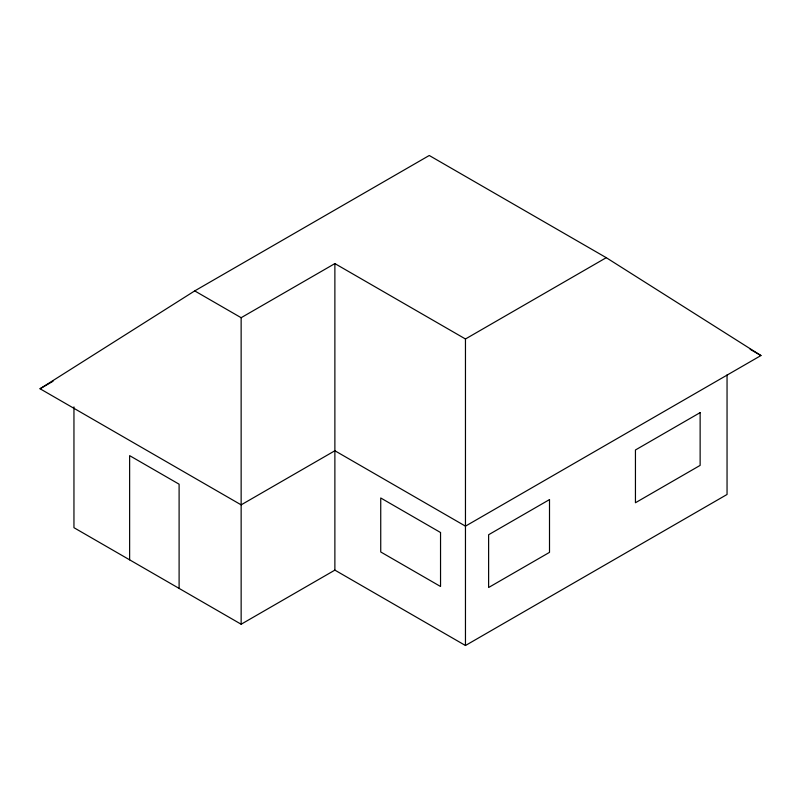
<?xml version="1.0" encoding="UTF-8"?>
<svg xmlns="http://www.w3.org/2000/svg" width="801" height="801" viewBox="0 0 801 801"><rect width="100%" height="100%" fill="white"/><g stroke="black" fill="none" stroke-linecap="round" stroke-linejoin="round"><path stroke-width="1.2" d="M40.05 388.755L194.713 290.903L429.256 155.494L606.267 257.682L760.95 355.544L465.461 526.147L334.878 450.753L241.151 504.86L40.05 388.755L53.026 381.256M194.713 290.903L241.141 317.707L334.878 263.589L465.461 338.983L606.267 257.682M73.952 406.898L73.952 527.689L241.151 624.229L334.878 570.122L465.461 645.506L727.048 494.477L727.048 374.938M750.147 349.306L760.95 355.544M465.461 338.983L465.461 645.506M334.878 263.589L334.878 570.122M241.141 317.707L241.151 624.229M179.104 588.405L179.104 484.194L129.632 455.639L129.632 559.839M549.506 499.594L488.62 534.738L488.62 587.503L549.506 552.36L549.506 499.594M700.134 412.625L635.443 449.982L635.443 502.748L700.134 465.391L700.134 412.625M440.54 532.515L380.735 497.982L380.735 551.969L440.54 586.492L440.54 532.515"/></g></svg>
